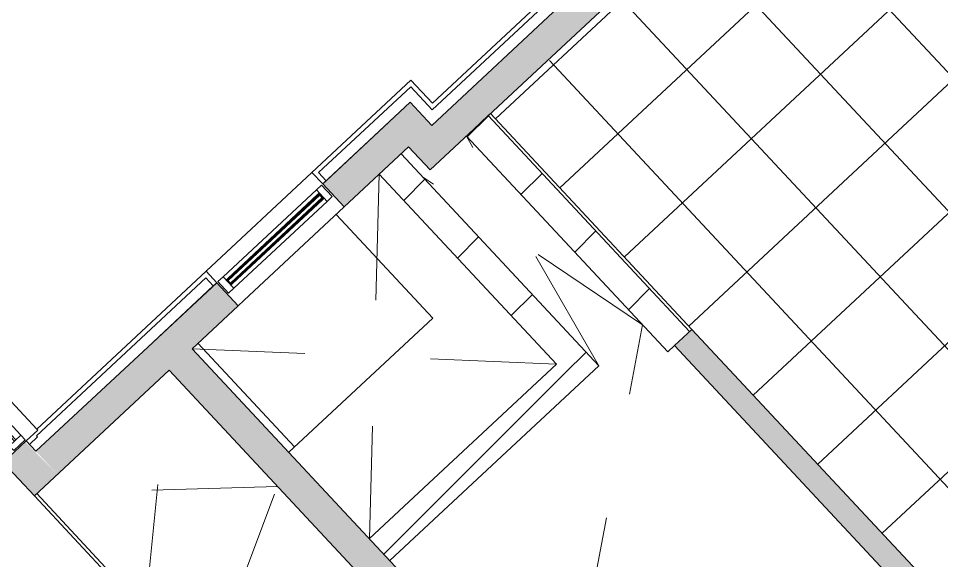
# Model space of a CAD drawing. Header units: millimetres. Extents: x -71377 to 516042, y -145869 to 441446.
# Drawn here: x 278978 to 284841, y 239031 to 242474 of the extents above; entities that cross this region are included whole.
import ezdxf

# ---------------------------------------------------------------- set-up
doc = ezdxf.new("R2010")
doc.units = ezdxf.units.MM
doc.header["$LTSCALE"] = 1000
doc.linetypes.add('_점선_S_', pattern=[1.6, 0.8, -0.8])
for name, color, linetype, lineweight in [('A-ele-8', 8, 'Continuous', 5), ('A-fnsh', 5, 'Continuous', 5), ('A-glas', 5, 'Continuous', 5), ('A-glas-hdln', 8, 'Continuous', 5), ('A-hat', 251, 'Continuous', 5), ('A-insu', 251, 'Continuous', 5), ('A-wind', 4, 'Continuous', 5), ('A-wind-hdln', 8, 'Continuous', 5), ('A_bwall', 3, 'Continuous', 5), ('A_cwall', 2, 'Continuous', 5), ('A_fnsh', 5, 'Continuous', 5), ('A_fnsh-4', 4, 'Continuous', 5), ('AA_오픈', 8, '_점선_S_', 5)]:
    doc.layers.add(name, color=color, linetype=linetype, lineweight=lineweight)
pattern_1 = [(45, (165969.5, 243949.9), (-353.5534, 353.5534), [])]

# ---------------------------------------------------------------- blocks, each defined once
blk = doc.blocks.new('그릴창_고정_ - _A_AG_9X25-6739706-지반층 배치도')
at = {"layer": 'A-wind'}
for p, q in [((-450, 100), (-450, 0)), ((-405, 100), (-450, 100)), ((-405, 70.4), (-405, 72.4)), ((-405, 72.4), (-390, 72.4)), ((-403.5, 70.4), (-405, 70.4)), ((-399.1, 71.3), (-403.5, 71.3)), ((-403.5, 71.3), (-403.5, 70.4)), ((-399.1, 29.1), (-399.1, 71.3)), ((-391.1, 71.3), (-398, 71.3)), ((-398, 71.3), (-398, 29.1)), ((-391.1, 68.4), (-391.1, 71.3)), ((-390, 68.4), (-391.1, 68.4)), ((-390, 72.4), (-390, 68.4)), ((-390, 72.4), (390, 72.4)), ((-390, 68.4), (390, 68.4)), ((390, 72.4), (405, 72.4)), ((390, 68.4), (390, 72.4)), ((391.1, 68.4), (390, 68.4)), ((398, 71.3), (391.1, 71.3)), ((391.1, 71.3), (391.1, 68.4)), ((398, 29.1), (398, 71.3)), ((403.5, 71.3), (399.1, 71.3)), ((399.1, 71.3), (399.1, 29.1)), ((403.5, 70.4), (403.5, 71.3)), ((405, 70.4), (403.5, 70.4)), ((450, 100), (405, 100)), ((405, 72.4), (405, 70.4)), ((450, 0), (450, 100)), ((-450, 0), (-405, 0)), ((-405, 28), (-405, 30)), ((-405, 30), (-403.5, 30)), ((-390, 28), (-405, 28)), ((-403.5, 30), (-403.5, 29.1)), ((-403.5, 29.1), (-399.1, 29.1)), ((-398, 29.1), (-391.1, 29.1)), ((-391.1, 29.1), (-391.1, 32)), ((-391.1, 32), (-390, 32)), ((-390, 32), (-390, 28)), ((390, 32), (-390, 32)), ((-390, 28), (390, 28)), ((390, 28), (390, 32)), ((390, 32), (391.1, 32)), ((405, 28), (390, 28)), ((391.1, 32), (391.1, 29.1)), ((391.1, 29.1), (398, 29.1)), ((399.1, 29.1), (403.5, 29.1)), ((403.5, 29.1), (403.5, 30)), ((403.5, 30), (405, 30)), ((405, 30), (405, 28)), ((405, 0), (450, 0))]:
    blk.add_line(p, q, dxfattribs=at)
at = {"layer": 'A-wind-hdln'}
for p, q in [((-405, 0), (-405, 100)), ((405, 100), (-405, 100)), ((-398, 67.7), (398, 67.7)), ((-398, 61.6), (398, 61.6)), ((405, 100), (405, 0)), ((405, 0), (-405, 0)), ((-398, 38.8), (398, 38.8)), ((-398, 32.7), (398, 32.7))]:
    blk.add_line(p, q, dxfattribs=at)
blk = doc.blocks.new('고정창 - _A_AW_5x9_8-8092948-지반층 배치도')
at = {"layer": 'A-glas'}
for p, q in [((210, 56), (-210, 56)), ((-210, 56), (-210, 44)), ((-210, 44), (210, 44)), ((210, 44), (210, 56))]:
    blk.add_line(p, q, dxfattribs=at)
at = {"layer": 'A-wind'}
for p, q in [((-210, 100), (-250, 100)), ((-250, 100), (-250, 0)), ((-210, 0), (-210, 100)), ((210, 100), (210, 0)), ((250, 100), (210, 100)), ((250, 0), (250, 100)), ((-250, 0), (-210, 0)), ((210, 0), (250, 0))]:
    blk.add_line(p, q, dxfattribs=at)
at = {"layer": 'A-wind-hdln'}
for p, q in [((210, 100), (-210, 100)), ((-210, 0), (210, 0))]:
    blk.add_line(p, q, dxfattribs=at)

msp = doc.modelspace()

# ---------------------------------------------------------------- hatches: boundary and pattern name
at = {"layer": 'A-hat'}
h = msp.add_hatch(dxfattribs=at)
h.set_pattern_fill('FP_193', color=256, scale=1000, style=0, pattern_type=2)
h.set_pattern_definition([(223, (283923.2, 237880.2), (409.2, -438.81), []), (313, (283923.2, 237880.2), (438.81, 409.2), [])])
h.paths.add_polyline_path([(284075.2, 231870.7), (287538.2, 235099.9), (285335.3, 237462.2), (285481.6, 237598.6), (285515.7, 237562), (288126.6, 239996.8), (287942.5, 240194.2), (288052.2, 240296.5), (287220.1, 241188.8), (287110.4, 241086.5), (285480.5, 242834.4), (285597.5, 242943.6), (284448.3, 244175.9), (281983, 241863.5), (284714.6, 238934.3), (282414.4, 236789.5), (284521.8, 234529.6), (282956.7, 233070.1), (284060.6, 231886.4)])
h.paths.add_polyline_path([(284139.3, 235225.7), (283525.5, 235883.9), (283744.9, 236088.5), (284358.7, 235430.3), (284154.1, 235239.5)])
h.paths.add_polyline_path([(283309.7, 236188.6), (282900.5, 236627.4), (283119.9, 236832), (283525.5, 236389.8), (283324.5, 236202.4)])
for points in [[(281738.6, 241649.1), (282927.1, 242757.3), (282790.7, 242903.6), (281602.2, 241795.3)], [(281592.4, 241512.7), (281738.6, 241649.1), (281465.8, 241941.6), (281319.6, 241805.2), (281465.8, 241648.4)], [(281046.4, 241277), (281456, 241658.9), (281319.6, 241805.2), (280910, 241423.3), (280945, 241385.8)], [(279934.8, 240240.4), (280373.6, 240649.6), (280237.2, 240795.9), (279798.4, 240386.7), (279807.6, 240376.8)], [(284604.8, 238832), (284714.6, 238934.3), (283255.1, 240499.4), (283145.4, 240397.1), (284509.5, 238934.3)], [(279225.3, 239578.9), (279934.8, 240240.4), (279798.4, 240386.7), (279088.9, 239725.1)], [(281513.6, 238547.3), (281659.9, 238683.7), (280081, 240376.8), (279934.8, 240240.4), (281437.4, 238629)]]:
    msp.add_hatch(color=256, dxfattribs=at).paths.add_polyline_path(points)
h = msp.add_hatch(color=256, dxfattribs=at)
h.paths.add_polyline_path([(279079.1, 239442.5), (279225.3, 239578.9), (279020.7, 239784.6), (278881.3, 239654.5), (279066.3, 239456.1)])
h.paths.add_polyline_path([(278526.7, 240034.8), (278672.9, 240171.2), (276852, 242124), (276705.7, 241987.6), (278390.3, 240181.1)])
h = msp.add_hatch(dxfattribs=at)
h.set_pattern_fill('FP_12', color=256, scale=1000, style=0, pattern_type=2)
h.set_pattern_definition(pattern_1)
h.paths.add_polyline_path([(283101.5, 240356.2), (283240.4, 240485.8), (281961.7, 241857.1), (281822.7, 241727.5), (282552.1, 240945.3)])
h = msp.add_hatch(dxfattribs=at)
h.set_pattern_fill('FP_12', color=256, scale=1000, style=0, pattern_type=2)
h.set_pattern_definition(pattern_1)
h.paths.add_polyline_path([(282524.4, 240139.3), (282663.3, 240268.9), (281408.4, 241614.6), (281269.5, 241485), (282394.8, 240278.3)])
h = msp.add_hatch(dxfattribs=at)
h.set_pattern_fill('FP_12', color=256, scale=1000, style=0, pattern_type=2)
h.set_pattern_definition(pattern_1)
h.paths.add_polyline_path([(281335.9, 239031.1), (282524.4, 240139.3), (282394.8, 240278.3), (281206.3, 239170.1)])

# ---------------------------------------------------------------- linework, layer by layer
at = {"layer": 'A-ele-8'}
for p, q in [((280169, 240869), (280841.8, 241496.4)), ((281046.4, 241277), (280410.1, 240683.7)), ((280410.1, 240683.7), (280373.6, 240649.6)), ((280117.6, 240410.9), (280731.4, 239752.7)), ((278746.1, 240239.4), (279093.9, 239866.5)), ((279099.2, 239816.7), (279092.4, 239824.1))]:
    msp.add_line(p, q, dxfattribs=at)
at = {"layer": 'A-fnsh'}
for p, q in [((281976.3, 241870.7), (283255.1, 240499.4)), ((280995.2, 241229.3), (281609, 240571.1)), ((281609, 240571.1), (280694.8, 239718.6)), ((279754.3, 238718.4), (279079.1, 239442.5))]:
    msp.add_line(p, q, dxfattribs=at)
at = {"layer": 'A-insu'}
for p, q in [((280932, 241443.8), (281465.8, 241941.6)), ((281465.8, 241941.6), (281602.2, 241795.3)), ((279798.4, 240386.7), (280215.2, 240775.4))]:
    msp.add_line(p, q, dxfattribs=at)
at = {"layer": 'A_bwall'}
for p, q in [((281961.7, 241857.1), (281822.7, 241727.5)), ((283240.4, 240485.8), (281961.7, 241857.1)), ((281822.7, 241727.5), (283101.5, 240356.2)), ((282663.3, 240268.9), (281408.4, 241614.6)), ((281269.5, 241485), (282394.8, 240278.3)), ((283101.5, 240356.2), (283145.4, 240397.1)), ((282394.8, 240278.3), (281206.3, 239170.1)), ((281335.9, 239031.1), (282663.3, 240268.9))]:
    msp.add_line(p, q, dxfattribs=at)
at = {"layer": 'A_cwall'}
for p, q in [((282790.7, 242903.6), (281602.2, 241795.3)), ((281592.4, 241512.7), (282927.1, 242757.3)), ((281465.8, 241941.6), (280910, 241423.3)), ((281602.2, 241795.3), (281465.8, 241941.6)), ((281046.4, 241277), (281456, 241658.9)), ((281456, 241658.9), (281592.4, 241512.7)), ((280910, 241423.3), (281046.4, 241277)), ((280237.2, 240795.9), (279798.4, 240386.7)), ((280373.6, 240649.6), (280237.2, 240795.9)), ((280081, 240376.8), (280373.6, 240649.6)), ((283255.1, 240499.4), (283145.4, 240397.1)), ((284714.6, 238934.3), (283255.1, 240499.4)), ((279798.4, 240386.7), (279088.9, 239725.1)), ((283145.4, 240397.1), (284604.8, 238832)), ((281659.9, 238683.7), (280081, 240376.8)), ((279079.1, 239442.5), (279934.8, 240240.4)), ((279934.8, 240240.4), (281363.5, 238708.2)), ((279027.6, 239790.9), (278881.3, 239654.5)), ((279027.6, 239790.9), (279088.9, 239725.1)), ((278881.3, 239654.5), (279079.1, 239442.5))]:
    msp.add_line(p, q, dxfattribs=at)
at = {"layer": 'A_fnsh'}
for p, q in [((281976.3, 241870.7), (281961.7, 241857.1)), ((283255.1, 240499.4), (281976.3, 241870.7))]:
    msp.add_line(p, q, dxfattribs=at)
at = {"layer": 'A_fnsh-4'}
for p, q in [((282722.5, 242976.7), (281607.2, 241936.7)), ((282721, 242934.3), (281605.7, 241894.3)), ((281470.8, 242083), (280841.8, 241496.4)), ((281607.2, 241936.7), (281470.8, 242083)), ((281469.3, 242040.6), (280884.2, 241495)), ((281605.7, 241894.3), (281469.3, 242040.6)), ((280841.8, 241496.4), (280910, 241423.3)), ((280884.2, 241495), (280932, 241443.8)), ((280910, 241423.3), (280932, 241443.8)), ((280169, 240869), (279093.9, 239866.5)), ((280237.2, 240795.9), (280169, 240869)), ((280167.5, 240826.6), (279092.4, 239824.1)), ((280215.2, 240775.4), (280167.5, 240826.6)), ((280215.2, 240775.4), (280237.2, 240795.9)), ((279100.7, 239859.1), (279027.6, 239790.9)), ((279093.9, 239866.5), (279100.7, 239859.1)), ((279099.2, 239816.7), (279048, 239769)), ((279079.1, 239442.5), (279754.2, 238718.4)), ((279782.5, 238717.4), (279093.7, 239456.1))]:
    msp.add_line(p, q, dxfattribs=at)
at = {"layer": 'AA_오픈'}
for p, q in [((282663.3, 240268.9), (281822.7, 241727.5)), ((281269.5, 241485), (281206.3, 239170.1)), ((282941.2, 240528.1), (281544.8, 241468.3)), ((282271.2, 236943), (282941.2, 240528.1)), ((282394.8, 240278.3), (280081, 240376.8)), ((279782.5, 238717.4), (279934.8, 240240.4)), ((280623.6, 239501.7), (279093.7, 239456.1)), ((279754.6, 237207.8), (280623.6, 239501.7))]:
    msp.add_line(p, q, dxfattribs=at)

# ---------------------------------------------------------------- block references
at = {"layer": 'A-glas-hdln', "rotation": 313.0000012484761}
msp.add_blockref('고정창 - _A_AW_5x9_8-8092948-지반층 배치도', (278777.1, 239912.9), dxfattribs=at)
at = {"layer": 'A-wind', "rotation": 43.00000124847634}
msp.add_blockref('그릴창_고정_ - _A_AG_9X25-6739706-지반층 배치도', (280641.8, 241036.4), dxfattribs=at)

doc.saveas('drawing.dxf')
